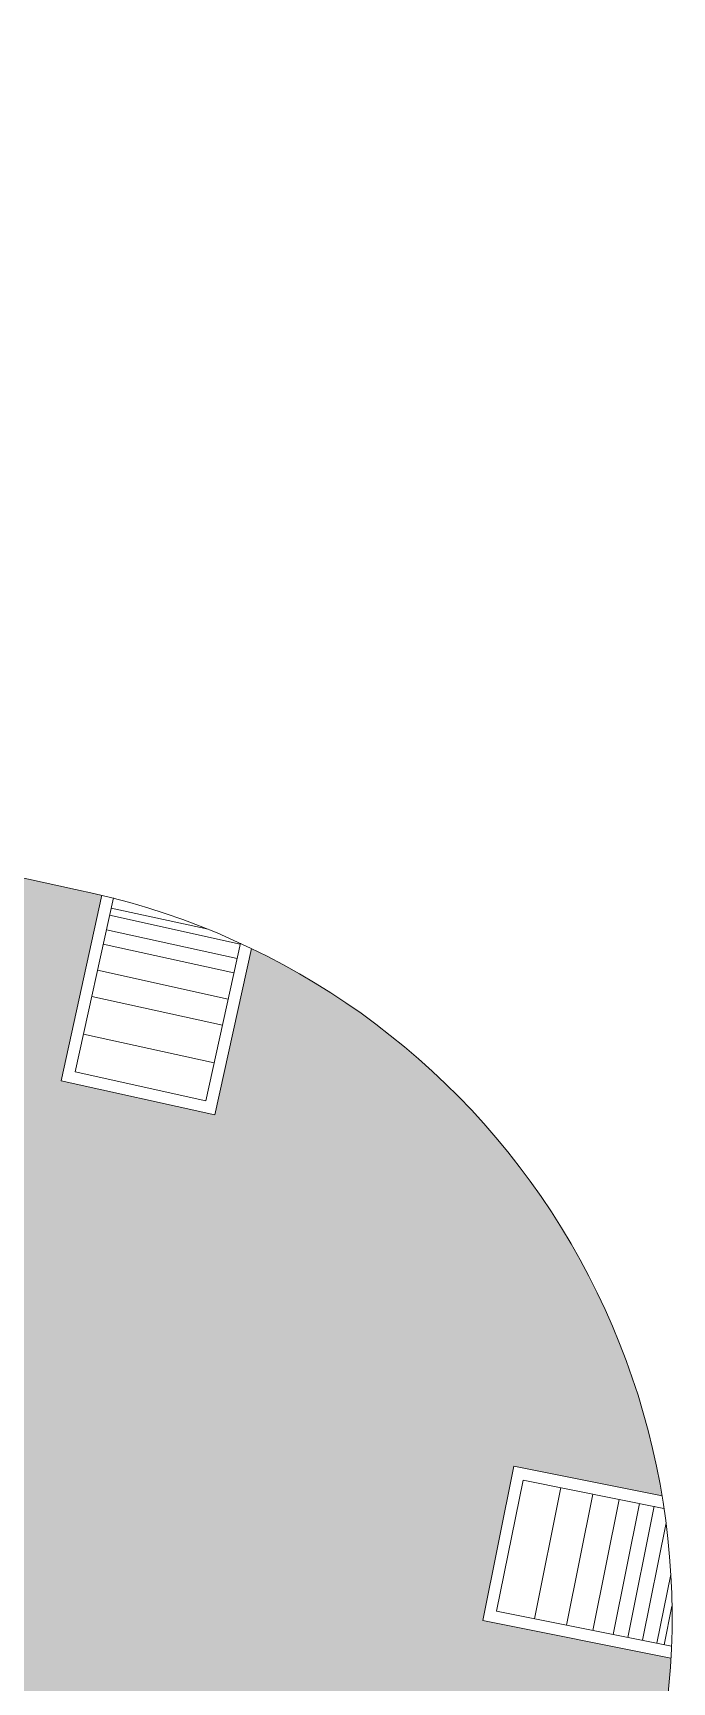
# Model space of a CAD drawing. Header units: metres. Extents: x 12093 to 20303, y 514 to 1412.
# Drawn here: x 19824.07 to 19828.37, y 741.06 to 752.17 of the extents above; entities that cross this region are included whole.
import ezdxf

# ---------------------------------------------------------------- set-up
doc = ezdxf.new("R2010")
doc.units = ezdxf.units.M
doc.linetypes.add('ACAD_ISO04W100', pattern=[30, 24, -3, 0, -3])
for name, color, linetype, lineweight in [('corte vias', 21, 'ACAD_ISO04W100', 50), ('MANZANAS-ORIGINALES', 147, 'Continuous', 9), ('VEREDAS', 251, 'Continuous', 18)]:
    doc.layers.add(name, color=color, linetype=linetype, lineweight=lineweight)

msp = doc.modelspace()

# ---------------------------------------------------------------- hatches: boundary and pattern name
at = {"layer": 'VEREDAS', "lineweight": 20}
h = msp.add_hatch(dxfattribs=at)
h.set_pattern_fill('ANSI38', color=256, scale=0.02, style=0)
h.paths.add_polyline_path([(19825.294, 740.904), (19828.235, 740.312), (19828.258, 740.423, 0.040507), (19828.367, 741.224), (19827.1, 741.479), (19827.309, 742.518), (19828.307, 742.318, 0.243978), (19825.543, 746.003), (19825.297, 744.883), (19824.262, 745.111), (19824.537, 746.361, 0.009085), (19824.359, 746.4), (19823.638, 746.559), (19823.166, 744.41), (19823.884, 743.023), (19815.998, 703.802), (19818.111, 705.18)])

# ---------------------------------------------------------------- linework, layer by layer
at = {"layer": 'corte vias', "lineweight": 20}
for p, q in [((19824.537, 746.361), (19824.262, 745.111)), ((19825.297, 744.883), (19825.543, 746.003)), ((19824.262, 745.111), (19825.297, 744.883)), ((19827.309, 742.518), (19827.1, 741.479)), ((19828.307, 742.318), (19827.309, 742.518)), ((19827.1, 741.479), (19828.367, 741.224))]:
    msp.add_line(p, q, dxfattribs=at)
at = {"layer": 'MANZANAS-ORIGINALES'}
for p, q in [((19749.2, 762.936), (19824.359, 746.4)), ((19824.357, 745.172), (19824.615, 746.344)), ((19824.589, 746.227), (19825.468, 746.033)), ((19824.6, 746.275), (19825.252, 746.132)), ((19824.568, 746.129), (19825.447, 745.936)), ((19824.546, 746.031), (19825.425, 745.838)), ((19825.236, 744.978), (19825.469, 746.038)), ((19824.508, 745.856), (19825.386, 745.662)), ((19824.469, 745.68), (19825.348, 745.486)), ((19824.413, 745.426), (19825.292, 745.232)), ((19824.357, 745.172), (19825.236, 744.978)), ((19827.372, 742.424), (19827.194, 741.542)), ((19827.372, 742.424), (19828.32, 742.233)), ((19827.627, 742.373), (19827.449, 741.49)), ((19827.842, 742.329), (19827.665, 741.447)), ((19828.019, 742.294), (19827.841, 741.412)), ((19828.156, 742.266), (19827.979, 741.384)), ((19828.254, 742.247), (19828.077, 741.364)), ((19828.334, 742.135), (19828.175, 741.345)), ((19828.366, 741.789), (19828.273, 741.325)), ((19828.374, 741.574), (19828.322, 741.315)), ((19827.194, 741.542), (19828.371, 741.305))]:
    msp.add_line(p, q, dxfattribs=at)
msp.add_arc((19823.374, 741.497), 5.001, 347.5916, 78.6309, dxfattribs=at)

doc.saveas('drawing.dxf')
